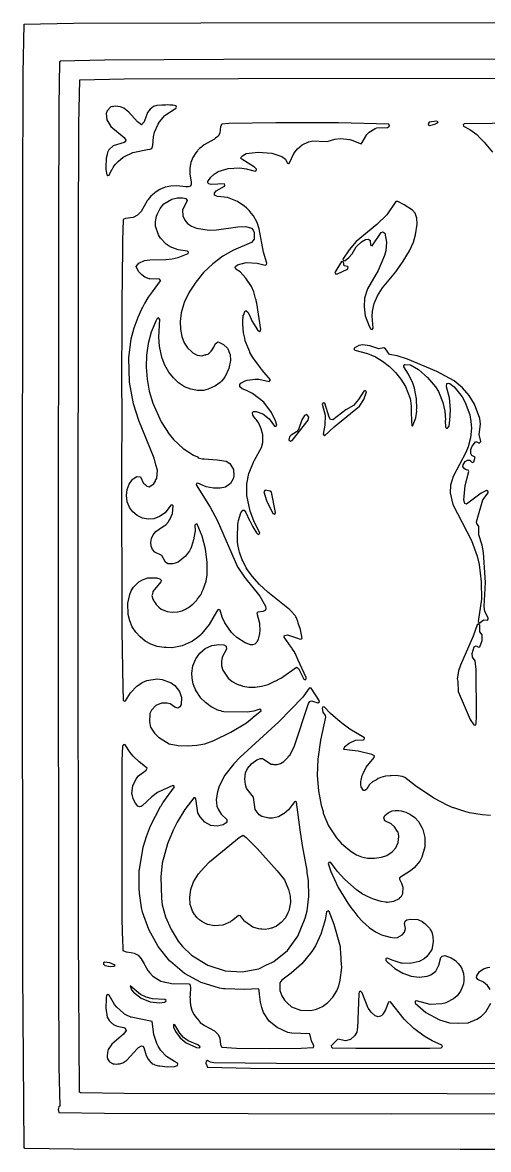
# Model space of a CAD drawing. Header units: millimetres. Extents: x 0 to 300, y 0 to 300.
# Drawn here: x 0 to 124.1, y 0.1 to 300 of the extents above; entities that cross this region are included whole.
import ezdxf

# ---------------------------------------------------------------- set-up
doc = ezdxf.new("R2010")
doc.units = ezdxf.units.MM
doc.layers.add('CUT', color=7, linetype='CONTINUOUS')

msp = doc.modelspace()

# ---------------------------------------------------------------- linework, layer by layer
at = {"layer": 'CUT'}
for points in [[(176.0361, 0.0991), (116.5428, 0.1291), (13.5815, 0.1812), (0.6087, 0.3622), (0.3941, 0.5768), (0.0906, 47.4011), (0, 149.9695), (0.0906, 252.5372), (0.2114, 286.3841), (0.454, 299.5009), (13.5857, 299.7585), (47.4616, 299.8792), (150.0299, 299.9698)], [(149.8493, 290.1904), (53.6222, 290.0998), (21.8324, 289.979), (10.0031, 289.7177), (9.8613, 289.4229), (9.6889, 277.8398), (9.5681, 246.1061), (9.4775, 149.97), (9.5681, 53.8335), (9.6068, 43.6465), (9.6301, 25.059), (9.6877, 22.4115), (9.6888, 22.1042), (9.9207, 11.6062), (9.6905, 11.4719), (9.4791, 10.7171), (9.6603, 9.9622), (21.7981, 9.7811), (98.369, 9.5395), (245.8646, 9.6301)], [(139.977, 273.2518), (117.5608, 273.0388), (117.3363, 272.7487), (117.4525, 272.4007), (119.0741, 271.5223), (119.0995, 271.505), (119.112, 271.4965), (119.1174, 271.4928), (119.1263, 271.4868), (120.9525, 270.1364), (121.8932, 269.2111), (122.9205, 268.1711), (125.1799, 265.4382)], [(124.6269, 88.9662), (122.3565, 89.0987), (119.0359, 89.6585), (117.7965, 89.9938), (114.8464, 90.9776), (114.8424, 90.9792), (114.7758, 91.0067), (114.7142, 91.0321), (113.2919, 91.6184), (109.483, 93.5759), (104.6523, 96.8367), (101.7998, 99.0664), (101.2199, 99.3229), (101.0049, 99.3336), (100.9617, 99.354), (99.5849, 99.5792), (98.1356, 99.4763), (97.912, 99.4874), (96.6777, 99.4237), (95.3814, 99.0845), (94.9786, 98.8668), (94.6619, 98.7719), (94.2745, 98.4863), (93.1656, 97.8871), (92.4241, 97.204), (92.0138, 96.559), (91.9275, 96.4629), (91.8135, 96.2441), (91.5736, 95.8669), (91.1073, 95.5764), (90.7755, 95.6074), (90.1823, 96.5493), (90.0587, 97.1655), (90.0731, 97.3855), (90.0853, 97.5712), (90.1135, 97.9997), (90.138, 98.3715), (90.443, 99.5719), (90.6632, 100.1687), (91.4941, 101.8105), (93.6018, 104.3995), (93.6921, 104.8549), (93.0569, 105.2238), (89.3596, 106.0665), (85.5906, 106.5554), (85.5868, 106.559), (85.585, 106.5607), (85.5751, 106.57), (85.5686, 106.5762), (85.6211, 106.9235), (85.7096, 107.0867), (85.7468, 107.1552), (85.7807, 107.2177), (85.8409, 107.3287), (86.9851, 108.2501), (88.6855, 109.049), (90.7879, 109.1277), (91.0245, 109.3543), (91.0207, 109.6475), (87.1506, 111.9569), (85.6978, 113.009), (84.5683, 113.8926), (82.0188, 116.0841), (80.3044, 117.8624), (79.9106, 117.8324), (79.7455, 117.4735), (79.9676, 116.5017), (80.5636, 115.5761), (80.6711, 115.0911), (79.3108, 109.0441), (78.6516, 103.9221), (78.501, 99.6321), (78.7987, 95.5517), (79.5458, 91.7124), (80.0875, 90.0543), (80.0717, 89.6129), (81.4908, 86.2312), (83.5741, 83.0307), (84.8121, 81.6418), (86.1536, 80.4832), (86.3364, 80.3061), (86.4157, 80.2568), (87.4691, 79.347), (88.8882, 78.5318), (90.3073, 77.928), (91.8774, 77.626), (93.7494, 77.626), (95.561, 77.8676), (97.0103, 78.3205), (98.4596, 79.2565), (99.4258, 80.4038), (99.9995, 81.7625), (100.1027, 82.7091), (100.2065, 83.2537), (100.1784, 83.4027), (100.1806, 83.4232), (100.0296, 84.5705), (99.8503, 84.6901), (99.072, 85.9514), (98.1679, 86.7663), (96.5078, 87.5855), (96.2342, 88.3101), (96.5134, 88.9564), (97.3232, 89.67), (98.4076, 90.1779), (99.2186, 90.3061), (100.1924, 90.3061), (100.8553, 90.2408), (102.1006, 89.8674), (103.3113, 89.2466), (104.4372, 88.3961), (105.4328, 87.336), (106.3441, 85.7764), (106.5551, 85.2323), (107.0871, 83.1129), (107.0981, 82.9506), (107.1447, 81.1605), (107.1084, 80.6383), (106.3289, 77.8643), (105.7762, 76.8264), (104.2975, 75.077), (103.3377, 74.2451), (100.3864, 72.3865), (100.3486, 72.047), (100.9259, 70.9814), (101.2297, 69.8867), (101.1659, 68.1124), (100.7116, 67.2453), (100.4199, 66.9339), (100.3345, 66.8428), (100.3128, 66.8195), (100.2761, 66.7803), (98.7518, 66.0492), (97.1736, 65.8449), (97.1059, 65.8487), (97.0282, 65.8531), (96.7993, 65.866), (96.6373, 65.8752), (95.4779, 66.0401), (93.4182, 66.7109), (91.8413, 67.4546), (91.4765, 67.6266), (90.9947, 67.8539), (90.5518, 68.0627), (89.8251, 68.5483), (88.9652, 69.148), (85.8236, 71.9406), (83.803, 74.1735), (82.0575, 76.4674), (81.6335, 76.522), (81.4149, 76.1546), (82.1146, 74.0961), (84.0861, 69.7948), (86.5926, 65.6267), (87.4236, 64.5248), (87.7185, 64.0879), (88.1933, 63.5042), (89.2468, 62.1071), (90.5645, 60.7274), (92.3259, 59.173), (93.9663, 58.0372), (95.5924, 57.2239), (97.858, 56.5478), (99.0323, 56.3708), (99.8533, 56.5425), (101.0826, 57.1829), (101.1306, 57.2357), (101.1444, 57.2432), (101.1581, 57.2661), (101.7394, 57.9075), (101.9878, 58.9098), (101.6935, 60.2567), (101.9205, 60.8724), (102.3558, 61.1972), (103.2873, 61.3803), (105.2352, 61.2547), (106.4066, 60.7961), (107.1688, 60.2702), (108.3941, 58.9843), (108.5765, 58.6383), (108.9501, 57.8832), (109.286, 56.7406), (109.3872, 55.3645), (108.9569, 53.3512), (108.0415, 51.8521), (107.9821, 51.7912), (107.9572, 51.7657), (107.864, 51.67), (107.6163, 51.4158), (106.9376, 50.8199), (105.6603, 50.1492), (103.1798, 49.5895), (101.1161, 49.68), (100.8133, 49.7077), (98.6741, 50.3404), (97.1415, 51.0286), (96.7484, 50.9477), (96.7269, 50.3962), (97.1126, 50.0574), (97.1098, 50.0277), (97.5298, 49.6909), (99.1726, 48.2478), (101.3105, 46.967), (103.4821, 46.183), (105.5765, 45.9224), (107.7664, 46.1803), (107.9929, 46.2618), (108.0108, 46.2636), (108.0379, 46.2781), (108.7298, 46.5271), (110.0725, 47.5702), (110.8965, 49.1508), (111.4068, 51.1495), (111.7119, 51.5155), (112.4123, 51.7168), (114.1323, 51.1351), (115.2882, 50.3621), (115.9824, 49.5787), (116.4517, 49.0491), (116.54, 48.9495), (116.5598, 48.9272), (116.9498, 48.2412), (116.9984, 48.1382), (117.0176, 48.0975), (117.0584, 48.0111), (117.1869, 47.7387), (117.4181, 46.8865), (117.4933, 45.8599), (117.5, 45.7692), (117.5144, 45.5725), (117.5517, 45.0638), (117.3872, 44.2031), (117.1761, 43.4355), (116.6476, 42.2571), (115.7039, 40.9813), (114.7745, 40.1529), (112.6895, 39.0807), (112.497, 39.0227), (111.6854, 38.8219), (108.5898, 38.6794), (104.9109, 39.6511), (104.5654, 39.5379), (104.57, 38.9918), (107.4129, 36.5338), (111.0535, 34.56), (113.7017, 33.7783), (115.9599, 33.6625), (118.6563, 33.838), (120.9539, 34.7319), (122.2388, 35.6097), (123.3508, 36.7011), (124.658, 39.0288)], [(124.5226, 42.6367), (123.8316, 43.7039), (122.7103, 44.6406), (121.25, 45.33), (120.9029, 45.8675), (120.9406, 46.304), (121.6987, 47.4164), (122.6735, 48.1178), (122.8891, 48.2424), (123.8751, 48.5551), (124.4154, 48.6356)]]:
    msp.add_lwpolyline(points, dxfattribs=at)
for points in [[(27.0823, 14.976), (15.4032, 15.1571), (15.1872, 15.373), (14.8854, 57.5762), (14.7948, 149.9694), (14.8854, 242.3619), (15.0062, 272.8875), (15.2491, 284.7207), (27.0823, 284.9636), (57.546, 285.0844), (149.8487, 285.175), (242.1506, 285.0844), (272.6158, 284.9636), (284.449, 284.7207), (284.6919, 272.8875), (284.8126, 242.3635), (284.9032, 149.9702), (284.8126, 57.5777), (284.6919, 27.0521), (284.449, 15.2189), (272.6158, 14.976), (199.1254, 14.7948)], [(36.5698, 273.6159), (37.7858, 275.104), (37.9845, 275.2944), (40.708, 277.0668), (40.8949, 277.1647), (40.9137, 277.2007), (40.9455, 277.2213), (40.9441, 277.2589), (41.0324, 277.4279), (40.9275, 277.7152), (40.9254, 277.774), (40.0602, 277.9635), (39.231, 277.9798), (38.7196, 278.0526), (38.0737, 278.0026), (37.101, 278.0217), (35.7853, 277.899), (34.8904, 277.5841), (34.0251, 276.905), (33.3146, 276.0135), (33.0113, 275.2308), (32.9324, 275.0894), (32.9279, 275.0155), (32.3677, 273.5699), (31.7228, 272.7385), (30.5763, 273.5372), (28.3379, 276.1049), (26.9735, 277.1898), (26.1307, 277.5208), (24.6731, 277.7173), (24.0023, 277.5615), (23.9769, 277.5454), (23.9419, 277.598), (23.5493, 277.5074), (22.5529, 276.4507), (22.3114, 275.726), (22.4624, 274.0654), (23.4889, 272.3443), (27.0405, 269.3536), (27.5026, 268.6878), (27.4457, 268.317), (27.1026, 268.0306), (24.1488, 267.1957), (22.9798, 266.1168), (22.7876, 265.722), (22.7465, 265.6678), (22.727, 265.5976), (22.6194, 265.3765), (22.5275, 264.8807), (22.2461, 263.8696), (22.16, 261.4374), (22.2209, 261.0381), (22.2186, 260.8371), (22.4487, 259.4258), (22.7471, 259.2643), (23.0588, 259.3981), (23.4473, 260.1409), (23.9103, 260.9695), (23.9277, 261.0007), (24.1525, 261.4031), (24.3871, 261.8229), (24.3912, 261.8284), (24.4253, 261.8655), (24.4958, 261.9425), (24.7035, 262.1691), (25.4328, 262.9646), (26.8094, 264.1235), (26.8487, 264.1485), (26.8702, 264.1622), (26.912, 264.1888), (27.0149, 264.2544), (29.3601, 265.363), (33.2566, 266.2113), (34.0336, 266.3177), (34.1206, 266.3994), (34.4323, 266.4672), (34.6897, 267.2523), (34.8462, 269.5383), (35.149, 270.7846), (36.116, 272.951), (36.2901, 273.2062), (36.3141, 273.2412), (36.3166, 273.245)], [(38.5367, 118.8796), (37.0275, 118.8739), (35.5084, 118.224), (34.3224, 117.031), (33.9363, 116.0687), (33.8143, 113.9131), (34.0682, 112.4356), (35.1053, 110.8455), (36.2335, 109.7719), (39.0123, 108.0688), (41.4759, 107.5755), (43.9111, 107.4866), (46.4187, 107.6665), (48.5123, 108.0277), (50.9645, 108.8849), (55.5105, 111.1116), (59.6241, 113.663), (61.2598, 114.9753), (61.4547, 115.1037), (62.415, 115.9021), (63.5437, 116.8077), (63.4332, 117.1244), (63.156, 117.2397), (61.5987, 116.7312), (59.8055, 116.4579), (53.6276, 116.5232), (53.1611, 116.6667), (52.8123, 116.774), (52.2478, 116.9477), (51.7334, 117.106), (51.6777, 117.1345), (50.201, 117.904), (48.7037, 118.9932), (47.3839, 120.3132), (47.3528, 120.3547), (46.2134, 122.0978), (46.0868, 122.3749), (46.0237, 122.5131), (45.9605, 122.6513), (45.6662, 123.2956), (45.4505, 124.0065), (45.1795, 125.4811), (45.0831, 126.824), (45.3891, 128.7994), (46.1316, 130.6251), (47.2235, 132.1823), (48.6554, 133.3931), (50.3715, 134.2005), (52.2852, 134.4755), (53.5771, 134.3827), (54.2554, 134.0224), (54.3067, 133.216), (53.1978, 131.1352), (52.9618, 129.9819), (53.0175, 128.8077), (53.3372, 127.6468), (54.7445, 125.5403), (55.7946, 124.6549), (56.3801, 124.3325), (56.4085, 124.31), (56.4706, 124.2827), (57.1196, 123.9253), (57.8865, 123.6591), (58.0008, 123.6088), (58.0485, 123.6029), (58.6241, 123.4031), (60.2819, 123.1274), (61.9446, 123.1261), (63.6657, 123.3598), (65.4233, 123.8621), (66.9858, 124.6405), (67.6006, 124.8872), (67.8988, 125.0954), (68.949, 125.6187), (72.9538, 128.4384), (73.4761, 128.0549), (74.9004, 125.2181), (75.2473, 125.0884), (75.5459, 125.3075), (75.5446, 125.6434), (73.3284, 130.4816), (73.3271, 130.4955), (72.6658, 131.9444), (72.636, 131.993), (72.4044, 132.4987), (71.8068, 133.3482), (71.6821, 133.552), (71.4957, 133.7904), (69.6288, 136.4443), (69.7867, 136.893), (70.5863, 137.0128), (73.2577, 136.1471), (73.9587, 135.869), (74.2836, 135.9483), (74.3172, 136.0109), (74.4607, 136.065), (73.9793, 138.4791), (73.4104, 140.1457), (73.2678, 140.6986), (73.1013, 141.0512), (72.9248, 141.5682), (72.7531, 141.7887), (72.5664, 142.1843), (71.472, 143.4344), (71.4245, 143.4954), (71.4047, 143.5113), (71.3974, 143.5196), (71.0943, 143.76), (65.341, 148.3709), (63.0587, 150.4731), (61.1438, 152.6357), (59.9489, 154.3325), (59.5795, 154.8945), (58.6246, 156.7707), (58.4975, 157.0357), (57.8024, 159.0569), (57.6997, 159.392), (57.3722, 161.0956), (57.2843, 161.6959), (57.2551, 161.896), (57.2449, 161.9654), (57.24, 161.9991), (57.2119, 163.0584), (57.3344, 166.4326), (57.3695, 166.684), (57.3965, 166.8162), (57.418, 166.9219), (57.4232, 166.9471), (57.5351, 167.4954), (58.1022, 169.5387), (58.6766, 170.2349), (58.6807, 170.2356), (58.6858, 170.2365), (58.6899, 170.2372), (58.7094, 170.2406), (58.9793, 170.1794), (59.4268, 169.6274), (60.4669, 167.4966), (60.4788, 167.4658), (60.5154, 167.3973), (61.3149, 165.7591), (62.3205, 164.1442), (62.7688, 163.7753), (63.1745, 164.1023), (61.5867, 167.3884), (60.5848, 169.9667), (59.7227, 174.0911), (59.6962, 177.2137), (60.2554, 179.9538), (60.4862, 180.6156), (61.5076, 183.0303), (61.581, 183.1745), (61.6281, 183.267), (61.6903, 183.3891), (61.7716, 183.5488), (63.6257, 186.8994), (63.9529, 188.2182), (63.953, 190.2603), (63.5885, 191.8963), (62.9396, 193.3318), (62.4797, 193.9567), (62.2562, 194.3263), (61.9912, 194.6203), (61.3487, 195.4933), (61.2275, 196.2042), (61.5207, 196.4621), (62.2588, 196.4937), (63.9649, 195.8785), (65.6487, 194.4894), (67.0846, 192.5282), (67.4778, 192.4823), (67.7096, 192.842), (67.3668, 193.9982), (66.3123, 196.1946), (64.2895, 198.9094), (61.2243, 201.263), (59.6712, 202.0987), (58.4614, 202.5102), (57.8248, 203.0379), (57.8332, 203.6334), (58.1303, 203.9891), (59.2434, 204.589), (59.842, 204.828), (61.9674, 205.0716), (62.8888, 205.0716), (65.6994, 204.4856), (66.0699, 204.8974), (63.8413, 207.4938), (63.7972, 207.5486), (63.6943, 207.6763), (63.6132, 207.7771), (63.3535, 208.0997), (61.3335, 210.8668), (60.5673, 212.2094), (60.5543, 212.2395), (60.5107, 212.3399), (60.4292, 212.5276), (60.2351, 212.975), (59.3252, 215.3082), (59.1823, 215.973), (59.181, 215.9792), (59.1102, 216.3087), (58.875, 217.4035), (58.6661, 219.6753), (58.6609, 219.9257), (58.6607, 219.9369), (58.6598, 219.9813), (58.6544, 220.2392), (58.7956, 222.0828), (58.8016, 222.118), (59.3054, 223.2111), (59.3111, 223.2129), (59.3141, 223.2138), (59.3153, 223.2142), (59.3181, 223.2151), (59.5905, 223.2185), (60.0059, 222.9269), (60.4533, 222.0695), (61.0765, 220.556), (62.5548, 218.2326), (63.1146, 217.7958), (63.3902, 217.9209), (63.4889, 218.2443), (62.4161, 225.28), (62.2443, 225.9064), (62.2082, 226.1388), (62.0729, 226.5308), (61.575, 228.3455), (60.9462, 229.7176), (59.4705, 231.9302), (57.9337, 233.5902), (56.7891, 234.3706), (56.6163, 234.7619), (56.6919, 235.0683), (57.2653, 235.4944), (59.5915, 236.0768), (62.518, 235.9285), (64.6352, 235.4296), (64.9372, 235.5522), (65.0343, 235.8983), (64.1357, 238.9066), (63.0162, 245.1019), (62.4515, 246.7904), (61.494, 248.5462), (60.8722, 249.2651), (60.3931, 249.9397), (59.9068, 250.3811), (59.6273, 250.7043), (59.3022, 250.93), (59.1215, 251.094), (58.633, 251.3946), (57.2291, 252.3691), (54.5447, 253.379), (51.9579, 253.7193), (51.1362, 254.0644), (51.1309, 254.6018), (51.5467, 255.1617), (51.6002, 255.2007), (51.6004, 255.2008), (53.7622, 256.4198), (53.9104, 256.7211), (53.7691, 257.0257), (50.1929, 256.8921), (49.6022, 257.0458), (49.3457, 257.338), (49.3665, 257.7112), (50.1028, 258.7928), (51.013, 259.6648), (52.1052, 260.3448), (54.7383, 261.1623), (57.8875, 261.2886), (59.5137, 261.0708), (61.9046, 260.4448), (62.1949, 260.5249), (62.315, 260.9776), (61.7743, 261.4837), (58.3679, 263.5946), (58.2963, 263.6725), (58.2268, 263.748), (58.2004, 263.7768), (58.1602, 263.8205), (58.2025, 264.1281), (58.5387, 264.5139), (59.5654, 265.0854), (62.7526, 265.5183), (66.3969, 265.2075), (69.0524, 264.3024), (69.9856, 263.6139), (70.4576, 262.6148), (70.8556, 262.457), (71.1195, 262.6539), (72.2124, 265.1268), (73.2052, 266.377), (74.4872, 267.4016), (76.1533, 268.2036), (76.2174, 268.2283), (77.2649, 268.4657), (79.02, 268.4439), (81.1123, 268.3583), (83.1547, 268.9292), (84.7064, 269.0814), (87.1559, 268.8061), (87.6596, 268.6404), (90.135, 267.7147), (90.4745, 268.0214), (91.6692, 270.1681), (91.8734, 270.3845), (92.2676, 270.76), (93.8952, 271.7914), (94.3387, 271.9801), (97.2187, 272.0638), (97.7561, 272.4234), (97.5705, 272.9045), (84.1177, 273.2518), (67.4847, 273.282), (54.9742, 273.0711), (53.0555, 272.8894), (52.748, 272.2959), (52.5222, 270.5565), (52.0761, 269.756), (51.9784, 269.6684), (51.9302, 269.6252), (51.7511, 269.4647), (51.4115, 269.1605), (51.1218, 268.921), (50.968, 268.8296), (48.335, 267.3971), (47.7037, 266.8901), (47.6364, 266.8501), (47.5087, 266.7335), (47.1527, 266.4475), (46.9827, 266.2531), (46.7201, 266.0132), (46.5775, 265.7895), (46.1536, 265.3045), (45.3884, 264.0676), (44.8592, 262.6858), (44.5935, 261.2123), (44.5641, 259.6766), (44.8956, 257.4587), (44.8993, 257.2241), (44.8999, 257.1818), (44.901, 257.1137), (44.9039, 256.9274), (44.7104, 256.4037), (44.1251, 256.2467), (43.4997, 256.2474), (41.1145, 256.5524), (39.5198, 256.4642), (38.0132, 256.1391), (36.5983, 255.5787), (35.3316, 254.7837), (35.1103, 254.5841), (35.0796, 254.5643), (35.0269, 254.5089), (34.1594, 253.7268), (33.4935, 252.898), (33.3297, 252.726), (33.2865, 252.6405), (33.2049, 252.5389), (31.5781, 249.6793), (30.6425, 248.675), (29.476, 248.0736), (27.4299, 247.8263), (26.8016, 247.5283), (26.8002, 247.4455), (26.5972, 241.9911), (26.5287, 230.4948), (26.4765, 227.235), (26.4595, 218.8786), (26.3859, 206.5211), (26.4085, 193.7696), (26.3859, 182.6397), (26.4765, 138.1669), (26.7292, 122.9369), (26.7741, 119.8141), (26.7811, 119.808), (26.7842, 119.6206), (27.0746, 119.3969), (27.4221, 119.5134), (28.7496, 121.6445), (30.4601, 123.3903), (30.5718, 123.4768), (31.8747, 124.3391), (33.1452, 124.8964), (35.8653, 125.2984), (37.2003, 125.1695), (39.5666, 124.305), (40.5935, 123.5584), (41.7945, 121.9487), (42.298, 120.3878), (42.2245, 118.5059), (42.1964, 118.4027), (42.1867, 118.367), (42.1827, 118.3521), (42.1573, 118.2587), (41.9264, 117.8698), (41.3214, 117.5436), (40.5861, 117.7716), (39.2893, 118.6531)], [(108.0309, 273.0086), (108.1215, 272.7067), (108.3933, 272.5859), (109.752, 272.918), (110.4766, 273.2501), (110.7182, 273.5521), (110.2049, 273.7031), (108.2725, 273.4313)], [(31.9638, 224.0623), (32.5177, 225.0865), (32.5965, 225.2322), (33.5385, 226.8492), (34.6071, 228.3387), (36.7418, 231.2032), (36.6993, 231.2549), (36.7741, 231.3591), (36.4631, 231.7132), (33.9277, 231.7354), (33.9207, 231.736), (33.9157, 231.7364), (33.9114, 231.7367), (33.8859, 231.7387), (33.7462, 231.7876), (32.5851, 232.2571), (31.7559, 232.835), (30.8567, 233.7613), (30.2851, 235.0705), (30.9817, 235.9246), (32.4787, 236.6506), (33.8621, 236.8648), (38.202, 236.8954), (39.8384, 237.0721), (41.408, 237.4351), (44.0923, 238.5161), (44.1528, 238.8402), (43.943, 239.0946), (41.4058, 239.4501), (39.2883, 240.3273), (38.2859, 241.0061), (36.7744, 242.5478), (36.1785, 243.4811), (35.4411, 245.8119), (35.4262, 245.9644), (35.4229, 245.9985), (35.4185, 246.0435), (35.4168, 246.0605), (35.4168, 246.9426), (35.7084, 248.4065), (35.8481, 248.9132), (36.6717, 250.5263), (37.6691, 251.7355), (39.7196, 252.9844), (41.2928, 253.317), (42.6118, 253.3474), (43.4625, 253.1707), (43.8674, 252.6241), (42.602, 250.0802), (42.6539, 248.4984), (43.2064, 247.3591), (43.9644, 246.4968), (45.0352, 245.7618), (46.3549, 245.2126), (49.6944, 244.7467), (51.693, 244.8086), (57.3086, 245.6498), (59.4245, 245.7393), (61.0014, 245.2119), (61.4427, 244.7607), (61.6781, 244.1214), (61.6437, 242.3662), (60.9483, 241.4508), (56.186, 239.4369), (53.335, 237.7602), (50.6317, 235.725), (48.2053, 233.4148), (46.1095, 230.8956), (44.3739, 228.2263), (43.071, 225.4991), (42.2649, 222.7231), (41.967, 220.43), (42.0268, 218.3503), (42.3831, 216.4232), (43.0547, 214.7056), (43.9413, 213.3947), (45.0612, 212.3601), (45.0926, 212.3454), (45.3189, 212.078), (46.4663, 211.4741), (47.7344, 211.3231), (48.55, 211.527), (48.8453, 211.5553), (48.9369, 211.6238), (49.4252, 211.7458), (50.2404, 212.5007), (50.2051, 212.5713), (50.2872, 212.6327), (50.9719, 213.5638), (51.377, 214.5355), (52.1203, 214.9733), (53.4924, 214.3388), (54.5748, 213.3134), (54.704, 213.1004), (55.1551, 212.0115), (55.254, 211.6205), (55.3388, 210.0202), (54.9338, 207.9531), (53.9418, 205.7631), (53.8802, 205.6726), (53.7381, 205.4639), (53.6477, 205.3311), (53.5886, 205.2442), (52.9583, 204.5074), (52.825, 204.3742), (52.7772, 204.3264), (52.7348, 204.284), (52.6581, 204.2074), (51.3835, 203.2983), (49.4509, 202.3756), (48.2276, 202.0524), (47.699, 202.0365), (46.5894, 202.0549), (44.8064, 202.3966), (43.138, 203.0764), (41.5768, 204.1101), (40.2129, 205.3844), (38.9708, 206.9731), (37.9338, 208.78), (37.1843, 210.622), (37.1174, 210.8244), (37.1163, 210.8275), (37.1096, 210.848), (37.0838, 210.9258), (36.4438, 213.8484), (36.323, 216.2538), (36.553, 220.9913), (36.2005, 221.3824), (35.8598, 221.2385), (35.4644, 220.4924), (34.2948, 217.5586), (33.4834, 214.5339), (33.0308, 211.415), (32.9088, 208.2694), (33.1463, 205.0892), (33.7138, 201.9117), (34.6555, 198.7226), (36.9338, 193.7511), (39.077, 190.4169), (40.2409, 188.9824), (42.7776, 186.5905), (45.5507, 184.8114), (46.5567, 184.3791), (46.7984, 184.1489), (47.825, 183.847), (48.4017, 183.8684), (51.8738, 183.6315), (54.2672, 183.2282), (55.2376, 182.6154), (55.2398, 182.6126), (55.2407, 182.6114), (55.2409, 182.6112), (55.2417, 182.6101), (56.1383, 181.0047), (56.3077, 179.3883), (56.1335, 178.5571), (55.3772, 177.275), (54.0637, 176.3466), (52.6287, 176.0612), (50.8098, 176.0887), (48.9277, 176.4648), (46.6918, 177.4241), (46.3693, 177.338), (46.2345, 176.9956), (49.9639, 171.0377), (51.8423, 167.5548), (57.2857, 155.1308), (59.0949, 152.4027), (63.1568, 147.3383), (64.7115, 144.6255), (64.8206, 143.9987), (64.5942, 143.4974), (64.0023, 143.2159), (62.6969, 143.1016), (62.4281, 142.817), (63.0887, 140.1574), (63.1042, 140.0153), (63.1054, 140.0046), (63.1057, 140.0017), (63.1057, 140.0016), (63.1791, 138.1892), (63.0795, 137.5223), (63.0723, 137.4746), (63.0592, 137.3867), (62.9972, 136.9716), (62.754, 135.8526), (62.3731, 135.0921), (61.8624, 134.5795), (61.2221, 134.3631), (60.6735, 134.422), (59.3132, 134.9491), (57.0995, 136.3284), (56.097, 137.2065), (55.6573, 137.6894), (53.8331, 140.2632), (53.1294, 141.7605), (52.588, 143.5831), (52.2808, 143.797), (51.9897, 143.7088), (51.62, 143.1918), (49.743, 139.8183), (47.7786, 137.3891), (47.7133, 137.3214), (47.6937, 137.3011), (47.6852, 137.2923), (47.5553, 137.1578), (46.9496, 136.607), (45.2302, 135.367), (44.8727, 135.1757), (42.5478, 134.1529), (39.8362, 133.6107), (39.7703, 133.6075), (38.3702, 133.6362), (38.1408, 133.6408), (37.9351, 133.645), (37.7502, 133.6488), (35.8122, 133.9165), (34.1493, 134.5323), (32.6409, 135.3941), (31.2865, 136.4717), (30.1316, 137.7562), (29.2219, 139.1832), (28.5366, 140.7812), (28.14, 142.478), (28.0496, 145.5005), (28.5369, 147.7783), (28.9596, 148.7545), (29.5565, 149.7112), (29.6448, 149.8081), (30.9824, 151.1178), (31.9317, 151.7069), (33.4103, 152.1723), (35.6925, 152.233), (36.5548, 151.9504), (36.8529, 151.7032), (36.9824, 151.4686), (36.8597, 151.1252), (34.6881, 148.5439), (34.6014, 147.8666), (34.57, 147.8865), (34.419, 147.4637), (34.6606, 146.5579), (34.9607, 146.0836), (35.0099, 145.8874), (35.3141, 145.5249), (35.5966, 145.0784), (36.0193, 144.6845), (36.1848, 144.4873), (36.3026, 144.4206), (36.9251, 143.8405), (38.4952, 143.2064), (39.8539, 143.0555), (41.2428, 143.1461), (42.5411, 143.448), (43.3865, 143.8707), (43.6437, 144.0754), (44.153, 144.3242), (45.3298, 145.1776), (46.3798, 146.2898), (46.6138, 146.6121), (47.4928, 147.6751), (47.7646, 148.2488), (47.7314, 148.3817), (48.0942, 149.0815), (48.885, 151.3345), (49.1847, 153.0242), (49.1557, 156.2645), (48.7635, 159.9372), (47.8409, 163.3291), (46.4643, 166.4639), (46.136, 166.4743), (45.9073, 166.1933), (45.949, 164.732), (45.8896, 164.2427), (45.5557, 162.357), (45.0236, 160.5476), (44.7783, 160.0448), (44.7525, 159.9919), (44.7333, 159.9525), (44.4433, 159.3582), (43.3745, 157.9346), (41.4465, 156.4194), (40.6546, 156.089), (39.9935, 155.9224), (39.2422, 155.9148), (38.7097, 155.9737), (38.106, 156.4102), (37.1088, 158.1248), (35.2758, 159.0306), (34.6056, 159.7295), (34.2432, 160.6226), (34.1817, 161.5753), (34.1817, 161.5825), (34.1817, 161.5857), (34.1817, 161.5882), (34.1818, 161.616), (34.3366, 162.6408), (34.7679, 163.6054), (35.4891, 164.4997), (37.29, 165.7952), (38.1429, 166.3034), (38.846, 167.1046), (38.9815, 167.405), (39.2533, 167.7173), (39.9581, 169.3442), (40.1424, 171.3885), (39.8504, 171.6017), (39.536, 171.5091), (37.9841, 169.5126), (36.507, 168.4903), (34.9656, 167.9364), (33.4397, 167.8472), (31.9732, 168.1198), (30.5341, 168.8061), (29.4069, 169.7528), (28.5082, 170.9182), (28.4019, 171.1578), (27.878, 172.4336), (27.6875, 174.1054), (27.8447, 175.7439), (28.3779, 177.1543), (29.2296, 178.3059), (29.4335, 178.524), (30.4215, 179.1518), (31.4326, 179.064), (32.2371, 177.3311), (32.5246, 177.0951), (32.5456, 177.0534), (32.7098, 176.943), (33.0955, 176.6263), (33.7502, 176.4579), (34.7294, 177.0638), (34.7572, 177.107), (34.8589, 177.1635), (35.3652, 177.909), (35.4531, 178.19), (35.7608, 178.6689), (35.9291, 180.8317), (35.5213, 182.2997), (35.2409, 183.4045), (35.1587, 183.605), (35.0326, 184.0589), (30.9641, 194.0633), (29.5335, 198.4788), (28.4593, 204.2743), (28.2913, 210.7189), (28.298, 210.79), (28.9653, 215.8253), (29.7559, 218.7391), (30.7768, 221.5615), (31.807, 223.7722), (31.9397, 224.0176)], [(91.2417, 221.9499), (92.2803, 219.139), (92.7224, 218.3877), (93.1399, 218.2989), (93.388, 218.6461), (93.0878, 221.8064), (93.1527, 223.1779), (93.6359, 225.171), (94.5509, 227.283), (95.854, 229.394), (99.3762, 233.638), (101.3594, 236.4317), (103.0415, 239.2541), (104.113, 241.5417), (104.6574, 243.5032), (105.0426, 246.2813), (104.953, 247.8987), (104.5687, 249.2608), (103.8784, 250.0225), (101.6211, 251.4766), (99.9389, 252.3478), (99.3811, 252.3794), (96.9782, 248.7967), (94.3765, 246.2254), (88.8667, 241.7415), (86.9679, 239.452), (85.2959, 236.9649), (85.4027, 236.6137), (85.791, 236.5166), (86.854, 237.424), (87.7381, 238.4494), (88.8457, 240.3193), (90.2708, 241.6426), (91.324, 242.1969), (92.1646, 242.3156), (92.587, 241.9512), (92.6823, 240.6958), (93.1378, 240.5148), (95.4594, 244.096), (95.9303, 244.289), (96.4877, 243.9003), (96.9177, 241.5309), (96.7366, 239.2067), (96.4218, 237.9408), (94.724, 233.9993), (91.8443, 229.0825), (91.0856, 226.6012), (90.9414, 224.292)], [(86.7104, 234.8838), (86.497, 235.0964), (85.6679, 235.2625), (85.4512, 236.2213), (84.9562, 236.3785), (83.1695, 233.4704), (83.3742, 233.0861), (83.85, 233.1149), (86.499, 234.3682)], [(104.9839, 197.2631), (104.892, 199.867), (104.3603, 202.6453), (103.9029, 204.0484), (102.7873, 206.4274), (101.5535, 208.3241), (101.5246, 208.649), (101.8286, 208.983), (103.2668, 208.8642), (105.4536, 207.607), (107.8598, 205.4794), (109.9324, 203.0064), (110.7315, 201.7703), (111.8898, 198.8356), (112.436, 196.5851), (112.6444, 194.2784), (112.56, 193.9618), (112.6506, 192.3918), (112.7713, 192.0596), (113.1638, 191.9993), (113.5866, 192.6031), (113.7073, 193.3278), (113.7073, 193.5559), (113.8037, 193.9905), (113.9501, 196.9931), (113.6554, 200.1179), (112.8663, 203.0188), (112.9889, 203.9259), (113.35, 204.0443), (113.7568, 203.8783), (114.8958, 203.0028), (117.039, 200.4068), (117.9002, 198.8756), (119.0974, 195.5449), (119.4072, 193.8276), (119.5315, 192.0606), (119.2591, 189.4327), (118.6831, 187.0628), (118.0389, 185.551), (114.6521, 179.166), (113.9718, 176.9018), (113.8882, 174.8483), (114.543, 171.7114), (119.5698, 162.1743), (121.0611, 157.9501), (121.579, 155.7615), (122.1585, 151.1423), (122.1902, 146.502), (121.3406, 140.5568), (121.7764, 140.275), (122.7079, 140.9922), (123.8002, 140.9277), (124.0171, 141.1702), (123.9801, 141.6062), (123.1455, 143.2462), (122.918, 144.6086), (123.3105, 150.9532), (122.7362, 158.9901), (122.406, 160.928), (121.5328, 163.6707), (121.543, 165.8614), (121.0053, 166.6399), (120.8956, 167.1278), (122.5708, 172.9337), (123.95, 174.8465), (123.9873, 175.2082), (123.5225, 175.4381), (122.1619, 174.7074), (118.2128, 171.8129), (117.7624, 171.9524), (117.5134, 172.8384), (117.8776, 176.7496), (118.8557, 180.4973), (118.6655, 180.8197), (118.0917, 180.9078), (117.682, 181.2083), (117.2903, 181.8281), (117.3127, 182.2505), (117.8904, 183.162), (118.5026, 183.5625), (119.1084, 183.5542), (119.7447, 182.9312), (120.1824, 183.061), (120.5461, 184.2751), (119.6537, 184.7333), (119.3852, 185.2861), (119.4166, 186.3157), (119.6937, 187.2819), (120.5836, 188.3795), (120.954, 188.3951), (121.6254, 188.0389), (122.0172, 188.4791), (121.6197, 190.3222), (121.9497, 193.1171), (121.7788, 194.5871), (120.3511, 198.439), (118.9595, 200.7384), (117.1431, 202.788), (114.9008, 204.6085), (110.2892, 207.1513), (102.5484, 210.4337), (99.7683, 211.322), (97.6907, 211.6704), (96.6647, 213.1509), (96.2248, 213.443), (94.8883, 213.1102), (92.4399, 213.9851), (90.5849, 214.2518), (89.5262, 214.0682), (88.3, 213.3394), (88.2737, 213.0068), (88.4788, 212.7897), (91.8814, 211.8731), (93.9551, 210.9855), (95.8664, 209.8806), (97.7393, 208.4452), (99.3557, 206.8551), (100.7595, 205.0929), (101.9489, 203.1199), (103.189, 199.9117), (103.4701, 198.0108), (103.5181, 195.6548), (103.5019, 195.4111), (103.5348, 194.8389), (103.5539, 193.9013), (103.5916, 193.8499), (103.6529, 192.7843), (103.8038, 192.5427), (104.7398, 194.7771), (105.0116, 196.5887), (104.9269, 196.8789)], [(80.5534, 195.5057), (80.4923, 192.8598), (80.0301, 190.3949), (80.4258, 190.0145), (82.9888, 192.4034), (89.6995, 197.8811), (90.8779, 199.6791), (91.5656, 201.7394), (91.2727, 202.0191), (90.9159, 201.916), (89.5063, 199.6298), (88.1628, 198.1025), (86.1201, 196.9163), (82.6023, 194.2732), (82.0459, 194.3261), (81.6415, 194.9729), (80.4696, 198.6694), (80.0747, 198.7386), (79.8252, 198.3844)], [(71.1344, 189.7045), (70.8929, 188.9497), (71.3458, 188.6176), (71.7685, 188.7383), (76.056, 194.2034), (76.2371, 194.928), (75.6634, 195.6829), (75.1199, 195.3809), (74.3953, 194.2638), (73.4593, 191.6671), (72.9762, 191.0934), (71.5269, 190.1876)], [(66.2581, 174.9764), (65.9569, 175.2871), (64.6211, 175.5434), (64.2959, 175.0936), (64.9944, 172.8294), (66.6796, 169.3514), (67.1691, 169.1798), (67.4035, 169.6099)], [(116.3851, 128.17), (116.3644, 128.17), (116.153, 127.8681), (115.7001, 125.362), (115.8892, 124.5787), (115.9666, 122.0017), (119.227, 114.5493), (120.1664, 113.091), (120.6269, 113.0235), (120.8298, 113.331), (120.895, 115.5263), (120.774, 127.8068), (120.5428, 130.1375), (119.8278, 131.1322), (119.7175, 132.0856), (120.2792, 133.8891), (120.7622, 134.0863), (121.4301, 133.7686), (121.7499, 133.8319), (122.3711, 135.4914), (122.3875, 137.017), (121.7786, 137.8669), (121.7821, 139.617), (121.5168, 139.9236), (121.0375, 139.7001), (119.997, 136.6574), (116.5899, 128.9941)], [(46.6721, 89.6979), (46.1629, 93.3858), (45.952, 93.6353), (45.6601, 93.6503), (43.2607, 90.5252), (41.1898, 87.2246), (40.0713, 85.0188), (38.6046, 81.4266), (37.1956, 76.3093), (36.8628, 72.6865), (37.0146, 66.9155), (37.2268, 65.2338), (38.0842, 62.0423), (39.5655, 58.6256), (41.4647, 55.5693), (42.5916, 54.1389), (44.9924, 51.8294), (49.379, 49.1), (53.9172, 47.6466), (58.4838, 47.3738), (62.9008, 48.2055), (65.0022, 49.1841), (66.4136, 49.8155), (66.4259, 49.8471), (66.9612, 50.0964), (70.5663, 53.0568), (73.3376, 56.8869), (75.301, 61.6902), (75.7618, 63.6113), (76.2371, 67.3821), (76.1194, 71.6468), (75.7861, 73.6838), (75.7578, 74.3617), (74.5955, 80.961), (73.9158, 85.1154), (72.9852, 92.4749), (72.7311, 92.6992), (72.3975, 92.6395), (70.8161, 90.4482), (69.5494, 89.4028), (69.5114, 89.3809), (68.1225, 88.6421), (66.5924, 88.2608), (65.5629, 88.2259), (63.7335, 88.6712), (62.9716, 89.1769), (61.9779, 90.5494), (61.4727, 93.8057), (59.8054, 95.9915), (59.6521, 96.2041), (59.338, 97.2248), (59.2104, 98.6031), (59.3815, 100.3119), (59.9092, 101.4779), (61.055, 102.7772), (62.431, 103.8076), (63.389, 104.13), (63.9114, 104.1333), (66.2505, 102.5975), (66.6478, 102.5856), (66.9007, 102.506), (67.771, 102.5104), (68.6791, 102.7709), (69.5581, 103.3096), (70.1805, 103.984), (70.6973, 104.45), (70.8597, 104.72), (71.2455, 105.138), (72.4523, 107.4838), (76.1443, 118.7902), (76.494, 119.3016), (76.9358, 119.5007), (78.6304, 118.9434), (79.0503, 119.1952), (79.0219, 119.5237), (76.9034, 122.88), (76.3622, 122.8365), (74.6666, 120.415), (68.2944, 113.8921), (57.9294, 104.4628), (56.2757, 102.7478), (53.8493, 99.6582), (52.3639, 96.7386), (51.8885, 95.2732), (51.5986, 93.2068), (51.7665, 91.4849), (52.0546, 90.687), (52.8798, 89.3613), (54.3749, 87.9094), (54.3999, 87.3023), (54.183, 87.0111), (53.4448, 86.5145), (51.8237, 86.1125), (50.1434, 86.335), (48.5431, 87.2123), (47.2718, 88.6027), (47.2689, 88.6059)], [(33.4833, 47.6341), (33.7679, 47.1437), (34.7074, 46.1825), (36.8485, 44.8978), (37.5909, 44.7292), (37.9188, 44.5948), (38.9176, 44.4144), (38.9828, 44.4129), (39.6393, 44.2638), (44.2445, 44.1394), (44.5165, 44.0952), (44.7432, 43.1772), (44.6702, 41.2452), (44.5947, 40.6331), (44.6263, 40.0839), (44.6234, 40.0062), (44.6414, 39.8232), (44.6831, 39.0982), (44.7354, 38.8657), (44.7685, 38.5276), (45.0969, 37.1755), (45.6384, 35.9744), (46.3131, 35.1383), (46.3623, 35.0618), (46.4619, 34.954), (47.3015, 33.9135), (48.4435, 33.074), (51.0913, 31.647), (51.9923, 30.7902), (52.5176, 29.7595), (52.748, 27.9155), (53.037, 27.3416), (57.0045, 27.0503), (65.6668, 26.9596), (74.233, 27.05), (77.4414, 27.2663), (77.6055, 27.7055), (76.9478, 28.9977), (76.4716, 30.8865), (71.7399, 31.0084), (70.637, 31.2337), (67.7931, 32.5201), (65.7148, 34.2585), (64.1937, 36.511), (63.6955, 37.8373), (63.3463, 39.2965), (63.1059, 41.4366), (63.0209, 42.3748), (62.9962, 42.4132), (62.9846, 42.5163), (62.7978, 42.8663), (59.0876, 42.7087), (53.9857, 42.8176), (53.4843, 42.8453), (52.4599, 43.0091), (47.562, 44.5225), (43.1476, 46.9578), (39.3753, 50.1045), (39.2941, 50.185), (39.293, 50.1861), (39.2843, 50.1947), (39.2565, 50.2223), (36.0874, 54.1087), (33.5938, 58.6092), (31.9844, 63.2399), (31.7185, 64.4904), (31.1078, 68.3293), (31.0216, 69.6634), (31.1026, 74.5502), (31.107, 74.6092), (32.1665, 80.4993), (33.0076, 83.3833), (34.1003, 86.2102), (36.7515, 91.3695), (36.8071, 91.4509), (36.8764, 91.5523), (36.9628, 91.6789), (37.3985, 92.3167), (40.4822, 96.6278), (40.3054, 96.9037), (39.9805, 96.9469), (37.905, 95.985), (37.4926, 95.821), (37.3167, 95.7123), (35.9049, 95.058), (34.4142, 93.9609), (31.8647, 91.5131), (31.581, 91.3675), (31.1378, 91.245), (30.7068, 91.458), (30.0532, 92.2358), (29.4741, 93.4226), (29.435, 93.5209), (29.2505, 94.1608), (29.1379, 94.8605), (29.3864, 96.825), (30.2462, 98.7052), (30.897, 99.5481), (32.8827, 101.0481), (33.149, 101.5486), (31.0944, 103.2242), (29.4713, 104.7411), (28.6237, 105.7649), (27.3419, 107.808), (26.9515, 107.8956), (26.6852, 107.5549), (26.6844, 107.5283), (26.6541, 107.4936), (26.4764, 103.4916), (26.4463, 62.5643), (26.486, 61.2986), (26.5969, 55.393), (26.7103, 54.1602), (26.7452, 53.0471), (26.8151, 53.0207), (26.8161, 53.0097), (26.8923, 52.9915), (27.6345, 52.7111), (28.9254, 52.5075), (29.7176, 52.3189), (30.8045, 51.7637), (31.6113, 50.8591), (32.3997, 49.5009), (32.5682, 49.1009), (33.3719, 47.7434)], [(45.8803, 62.5247), (45.8298, 62.5898), (45.2718, 63.5038), (44.8979, 64.5857), (44.6688, 65.2956), (44.5379, 67.2219), (44.5378, 67.2587), (44.8141, 69.2527), (45.5703, 71.315), (46.8689, 73.4635), (48.346, 75.1654), (49.7791, 76.6137), (57.6737, 83.1218), (58.7153, 83.7235), (59.5417, 83.1144), (62.4733, 80.1521), (67.8481, 74.264), (69.789, 71.8689), (70.8573, 69.3026), (71.2533, 67.5241), (71.3441, 65.8586), (70.8812, 63.6411), (70.6602, 63.0296), (70.0094, 61.7783), (68.8949, 60.4819), (67.6149, 59.5397), (66.4054, 59.025), (66.3908, 59.0213), (66.379, 59.0184), (66.246, 58.985), (65.5451, 58.8096), (64.5713, 58.6371), (63.8504, 58.6901), (63.4215, 58.7313), (62.8915, 58.7823), (62.8694, 58.7844), (62.8573, 58.7856), (61.2982, 59.2879), (59.1642, 60.7768), (59.1298, 60.809), (59.1213, 60.8171), (59.1189, 60.8193), (59.116, 60.8221), (58.0387, 62.2265), (57.5311, 62.3547), (56.0445, 61.1516), (55.5063, 60.7624), (55.4058, 60.6898), (55.3533, 60.6518), (55.3418, 60.6435), (53.3193, 59.7548), (51.026, 59.5717), (49.3152, 59.9546), (49.2902, 59.9656), (49.2479, 59.9843), (49.0897, 60.054), (48.5791, 60.2792), (47.7263, 60.7375), (47.235, 61.1274), (47.1432, 61.2003), (47.0457, 61.2776), (46.9006, 61.3928), (46.4104, 61.8407), (45.9714, 62.4072), (45.9421, 62.4449)], [(79.5284, 57.5692), (79.517, 57.5361), (77.9971, 54.2878), (77.0638, 52.7343), (74.384, 49.5102), (71.5737, 47.0324), (69.0378, 45.1863), (68.5308, 44.4448), (68.5388, 42.416), (69.0475, 40.9681), (69.7363, 39.7973), (70.4782, 39.0909), (70.501, 39.0628), (70.5364, 39.0354), (71.5802, 38.0415), (73.9822, 37.1331), (76.8117, 37.0742), (78.2898, 37.3993), (79.8625, 38.1149), (81.3009, 39.2086), (82.637, 40.6586), (83.674, 42.3371), (84.1957, 43.6554), (84.5796, 45.1098), (84.9935, 48.4817), (84.8676, 50.4518), (84.8448, 51.4694), (84.7765, 51.8773), (84.6375, 54.0529), (83.0141, 59.923), (81.6827, 63.4097), (81.4342, 63.6312), (80.9507, 63.3678), (80.5755, 61.1738), (79.5633, 57.6706), (79.5398, 57.6023), (79.5337, 57.5846)], [(21.5868, 49.4252), (21.9491, 49.0629), (23.3984, 48.8214), (24.3042, 48.9119), (24.6363, 49.1837), (23.2474, 49.7875), (21.8585, 49.9083), (21.5264, 49.7574)], [(29.0446, 42.5713), (29.5277, 41.9674), (31.611, 40.337), (33.9963, 39.401), (36.4722, 39.1594), (37.7705, 39.2802), (38.1328, 39.4312), (38.2536, 39.7331), (37.9215, 39.9746), (34.6304, 40.2162), (32.9395, 40.6389), (31.4299, 41.3635), (28.6219, 43.5979)], [(95.3125, 35.526), (95.3108, 35.5255), (94.7079, 35.3934), (93.9207, 35.6133), (92.8162, 36.6127), (92.1185, 37.5699), (92.0094, 37.7376), (90.4055, 41.7852), (89.9532, 42.2223), (89.6043, 42.0194), (89.5194, 41.4896), (89.1613, 32.3968), (89.1349, 32.197), (89.0857, 31.8257), (89.0431, 31.5033), (89.0208, 31.3346), (88.3698, 30.3187), (87.3056, 29.3789), (85.9964, 28.9865), (83.9977, 29.4478), (82.2151, 27.6813), (82.2491, 27.3546), (82.5583, 27.1658), (88.7751, 27.0199), (108.4865, 27.0201), (111.508, 27.1029), (111.8509, 27.4988), (111.6697, 27.8188), (109.055, 29.0378), (106.9865, 30.254), (104.1816, 32.2964), (101.6497, 34.7379), (97.9577, 39.4067), (97.4517, 39.2647), (96.6592, 37.2341), (96.1601, 36.3802), (95.8541, 36.0021), (95.8298, 35.972), (95.7541, 35.8785), (95.6817, 35.789), (95.3143, 35.5266), (95.3133, 35.5263), (95.3127, 35.5261)], [(27.5629, 31.7693), (26.9044, 30.7443), (23.8001, 28.0935), (22.8216, 26.6924), (22.7529, 26.3689), (22.6027, 25.9325), (22.5975, 25.6374), (22.4948, 25.1539), (22.5801, 24.6462), (22.5785, 24.551), (22.6047, 24.4998), (22.6577, 24.1844), (23.1426, 23.4166), (23.9501, 22.936), (24.0347, 22.9224), (24.1625, 22.8479), (24.5015, 22.8472), (25.005, 22.7661), (25.3832, 22.8455), (25.8188, 22.8446), (26.2013, 23.0172), (26.6837, 23.1184), (27.7506, 23.8201), (30.533, 26.8824), (30.7654, 27.1026), (30.8994, 27.205), (31.6668, 27.6488), (31.6752, 27.6515), (32.0561, 27.5903), (32.3441, 27.2611), (32.9462, 25.0699), (33.3447, 24.3074), (33.3607, 24.2643), (33.3776, 24.2446), (33.4609, 24.0852), (34.1944, 23.2569), (34.2618, 23.2117), (34.5112, 22.9203), (34.9391, 22.757), (35.021, 22.702), (35.2185, 22.6504), (35.8149, 22.4228), (36.215, 22.3898), (36.5232, 22.3093), (38.572, 22.1297), (40.4875, 22.2188), (41.2684, 22.4633), (41.3819, 22.7702), (41.2507, 23.0319), (40.4274, 23.504), (38.3713, 24.8595), (36.8599, 26.3979), (36.0841, 27.579), (35.7284, 28.2575), (34.9741, 30.7307), (34.5361, 34.19), (28.8909, 35.2991), (28.7918, 35.3451), (28.6669, 35.4031), (28.4777, 35.491), (27.8611, 35.7775), (27.1809, 36.126), (26.8628, 36.3601), (25.1335, 37.926), (24.4732, 38.6819), (23.0462, 41.1254), (22.9981, 41.2152), (22.9931, 41.2165), (22.958, 41.2765), (22.8058, 41.2632), (22.6365, 41.3054), (22.5694, 41.2424), (22.4695, 41.2337), (22.434, 41.1154), (22.3647, 41.0504), (22.3491, 40.8326), (22.2767, 40.5915), (22.2372, 39.2718), (22.189, 38.599), (22.2096, 38.3511), (22.1894, 37.6757), (22.4982, 35.3296), (23.0644, 34.3891), (23.8294, 33.6215), (24.024, 33.5202), (24.254, 33.3092), (24.6094, 33.2157), (25.2297, 32.893), (27.0179, 32.5564), (27.3743, 32.3348)], [(40.2162, 32.6074), (40.6993, 31.4902), (41.9976, 29.7692), (43.5979, 28.4407), (46.3153, 27.2329), (47.1003, 27.1424), (47.2815, 27.4443), (46.7078, 27.8972), (44.1413, 29.0144), (42.9034, 29.89), (41.8768, 31.0071), (40.5181, 33.2717), (40.2162, 33.3924)], [(205.6166, 22.8549), (67.6621, 22.9455), (50.9047, 23.187), (50.0593, 23.3078), (49.2743, 23.7607), (48.9421, 23.5493), (48.8515, 23.0662), (49.2139, 22.0095), (60.7176, 21.7679), (123.2787, 21.6471), (241.6073, 21.7679), (249.6992, 21.9491), (250.5446, 22.1), (250.7257, 22.7039), (250.5748, 22.9757), (250.2125, 23.0662)]]:
    msp.add_lwpolyline(points, close=True, dxfattribs=at)

doc.saveas('drawing.dxf')
